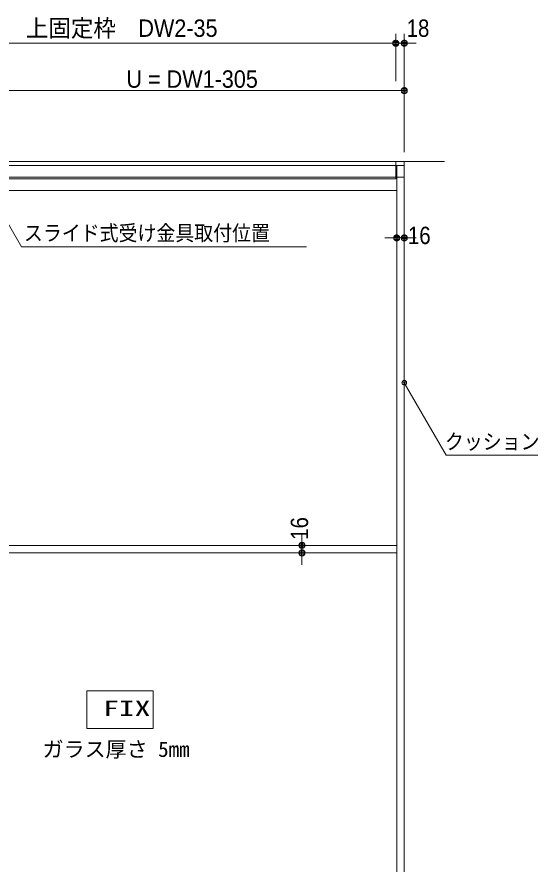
# Model space of a CAD drawing. Units: millimetres, scale not verified. Extents: x -6062 to 6062, y -3045 to 3045.
# Drawn here: x -2921 to -1821, y -1133 to 656 of the extents above; entities that cross this region are included whole.
import ezdxf
from ezdxf.enums import TextEntityAlignment as Align

# ---------------------------------------------------------------- set-up
doc = ezdxf.new("R2010")
doc.units = ezdxf.units.MM
doc.header["$LTSCALE"] = 20
for name, color, linetype, lineweight in [('0-0_3一般', 7, 'Continuous', 9), ('0-1_2寸法-3', 7, 'Continuous', 9), ('0-2_2寸法-1', 7, 'Continuous', 9), ('0-3_0', 7, 'Continuous', 9), ('0-4_2寸法-2', 7, 'Continuous', 9)]:
    doc.layers.add(name, color=color, linetype=linetype, lineweight=lineweight)
doc.styles.add('ＭＳ ゴシック', font='')
doc.styles.add('ＭＳ Ｐゴシック', font='')
doc.styles.get('ＭＳ ゴシック').set_extended_font_data('MS Gothic')
doc.styles.get('ＭＳ Ｐゴシック').set_extended_font_data('MS PGothic')

# ---------------------------------------------------------------- blocks, each defined once
blk = doc.blocks.new('_Dot')
at = {"layer": '0-3_0'}
for p, q in [((-10, 0), (-20, 0)), ((9.78, 2), (-9.78, 2)), ((7.99, 6), (-7.99, 6)), ((9.16, -3.98), (-9.16, -3.98)), ((6, -7.98), (-6, -7.98))]:
    blk.add_line(p, q, dxfattribs=at)
for points in [[(10, 0), (9.92, 1.25), (9.69, 2.49), (9.3, 3.68), (8.76, 4.82), (8.09, 5.88), (7.29, 6.85), (6.37, 7.71), (5.36, 8.44), (4.26, 9.05), (3.09, 9.51), (1.87, 9.82), (0.63, 9.98), (-0.63, 9.98), (-1.87, 9.82), (-3.09, 9.51), (-4.26, 9.05), (-5.36, 8.44), (-6.37, 7.71), (-7.29, 6.85), (-8.09, 5.88), (-8.76, 4.82), (-9.3, 3.68), (-9.69, 2.49), (-9.92, 1.25), (-10, 0), (0, 0)], [(-10, 0), (-9.92, -1.25), (-9.69, -2.49), (-9.3, -3.68), (-8.76, -4.82), (-8.09, -5.88), (-7.29, -6.85), (-6.37, -7.71), (-5.36, -8.44), (-4.26, -9.05), (-3.09, -9.51), (-1.87, -9.82), (-0.63, -9.98), (0.63, -9.98), (1.87, -9.82), (3.09, -9.51), (4.26, -9.05), (5.36, -8.44), (6.37, -7.71), (7.29, -6.85), (8.09, -5.88), (8.76, -4.82), (9.3, -3.68), (9.69, -2.49), (9.92, -1.25), (10, 0), (0, 0)]]:
    blk.add_lwpolyline(points, close=True, dxfattribs=at)
blk = doc.blocks.new('グループ-63')
at = {"layer": '0-0_3一般'}
for p, q in [((-4623.5, 7000), (-55863.5, 7000)), ((-6320, 7000), (-6320, -40000))]:
    blk.add_line(p, q, dxfattribs=at)
blk = doc.blocks.new('グループ-64')
at = {"layer": '0-0_3一般'}
for p, q in [((-6320, 6840), (-30320, 6840)), ((-6640, -40000), (-6640, 6840)), ((-6320, -40000), (-6320, 6840)), ((-53990, 6340), (-6320, 6340)), ((-6640, 5780), (-30000, 5780)), ((-30000, -9200), (-6640, -9200)), ((-30000, -9520), (-6640, -9520))]:
    blk.add_line(p, q, dxfattribs=at)
blk.add_lwpolyline([(-6330, 6860), (-6330, 7000), (-53990, 7000), (-53990, 6340)], dxfattribs=at)
blk.add_lwpolyline([(-29980, 7000), (-29980, 6280), (-6680, 6280), (-6680, 7000)], close=True, dxfattribs=at)
blk = doc.blocks.new('グループ-65')
at = {"layer": '0-0_3一般'}
for name in ['グループ-63', 'グループ-64']:
    blk.add_blockref(name, (0, 0), dxfattribs=at)

msp = doc.modelspace()

# ---------------------------------------------------------------- linework, layer by layer
at = {"layer": '0-1_2寸法-3'}
for p, q in [((-2098.61, -115.62), (-2108.39, -115.62)), ((-2099.5, -119.62), (-2107.5, -119.62)), ((-2103.33, -111.62), (-2103.67, -111.62)), ((-2103.33, -111.62), (-2103.67, -111.62))]:
    msp.add_line(p, q, dxfattribs=at)
for points in [[(-2310.09, 170), (-2912.02, 170), (-3008.5, 337.1)], [(-1821.18, -269.45), (-2015.26, -269.45), (-2103.5, -116.61)]]:
    msp.add_lwpolyline(points, dxfattribs=at)
msp.add_lwpolyline([(-2773.5, -767), (-2633.5, -767), (-2633.5, -847), (-2773.5, -847)], close=True, dxfattribs=at)
msp.add_circle((-2103.5, -116.61), 5.01, dxfattribs=at)
msp.add_circle((-2103.5, -116.61), 5.01, dxfattribs=at)
at = {"layer": '0-2_2寸法-1'}
for p, q in [((-2121.5, 520), (-2121.5, 620)), ((-3273.79, 600), (-2134.21, 600)), ((-2103.5, 370), (-2103.5, 520)), ((-2985.79, 500), (-2116.21, 500))]:
    msp.add_line(p, q, dxfattribs=at)
at = {"layer": '0-4_2寸法-2'}
for p, q in [((-2121.5, 520), (-2121.5, 620)), ((-2103.5, 370), (-2103.5, 620)), ((-2134.21, 600), (-2146.92, 600)), ((-2103.5, 600), (-2121.5, 600)), ((-2090.79, 600), (-2078.08, 600)), ((-2119.5, 209), (-2119.3, 209)), ((-2103.5, 209), (-2103.3, 209)), ((-2132.21, 189), (-2144.92, 189)), ((-2103.5, 189), (-2119.5, 189)), ((-2090.79, 189), (-2078.08, 189)), ((-2319.5, -447.29), (-2319.5, -434.58)), ((-2319.5, -460), (-2319.5, -476)), ((-2299.5, -460), (-2299.3, -460)), ((-2299.5, -476), (-2299.3, -476)), ((-2319.5, -488.71), (-2319.5, -501.42))]:
    msp.add_line(p, q, dxfattribs=at)

# ---------------------------------------------------------------- block references
at = {"layer": '0-0_3一般', "xscale": 0.05, "yscale": 0.05}
msp.add_blockref('グループ-65', (-1787.5, 0), dxfattribs=at)
at = {"layer": '0-2_2寸法-1', "xscale": 0.6356201, "yscale": 0.6356201}
for p in [(-2121.5, 600), (-2103.5, 500)]:
    msp.add_blockref('_Dot', p, dxfattribs=at)
at = {"layer": '0-4_2寸法-2', "xscale": 0.6356201, "yscale": 0.6356201}
for p in [(-2121.5, 600), (-2119.5, 189)]:
    msp.add_blockref('_Dot', p, dxfattribs=at)
for p, rotation in [((-2103.5, 600), 180), ((-2103.5, 189), 180), ((-2319.5, -460), 270), ((-2319.5, -476), 90)]:
    msp.add_blockref('_Dot', p, dxfattribs=dict(at, rotation=rotation))

# ---------------------------------------------------------------- texts
at = {"layer": '0-1_2寸法-3', "style": 'ＭＳ ゴシック'}
for s, width, p in [('スライド式受け金具取付位置', 0.9, (-2906.62, 173.34)), ('クッション', 0.9, (-2017.76, -267.05)), ('FIX', 1.5, (-2739.25, -830.17))]:
    msp.add_text(s, height=32.55, dxfattribs=dict(at, width=width)).set_placement(p, align=Align.BOTTOM_LEFT)
msp.add_text('ガラス厚さ 5mm', height=32.55, dxfattribs=at).set_placement((-2867.29, -916.45), align=Align.BOTTOM_LEFT)
at = {"layer": '0-2_2寸法-1', "style": 'ＭＳ Ｐゴシック', "width": 0.95}
for s, height, p in [('上固定枠\u3000DW2-35', 36.66, (-2902.48, 602.53)), ('U = DW1-305', 36.69, (-2690.18, 495.04))]:
    msp.add_text(s, height=height, dxfattribs=at).set_placement(p, align=Align.BOTTOM_LEFT)
at = {"layer": '0-4_2寸法-2', "style": 'ＭＳ Ｐゴシック', "width": 0.9}
for s, p in [('18', (-2098.53, 602.48)), ('16', (-2095.82, 165.03))]:
    msp.add_text(s, height=36.66, dxfattribs=at).set_placement(p, align=Align.BOTTOM_LEFT)
msp.add_text('16', height=36.66, rotation=90, dxfattribs=at).set_placement((-2295.53, -448.33), align=Align.BOTTOM_LEFT)

doc.saveas('drawing.dxf')
